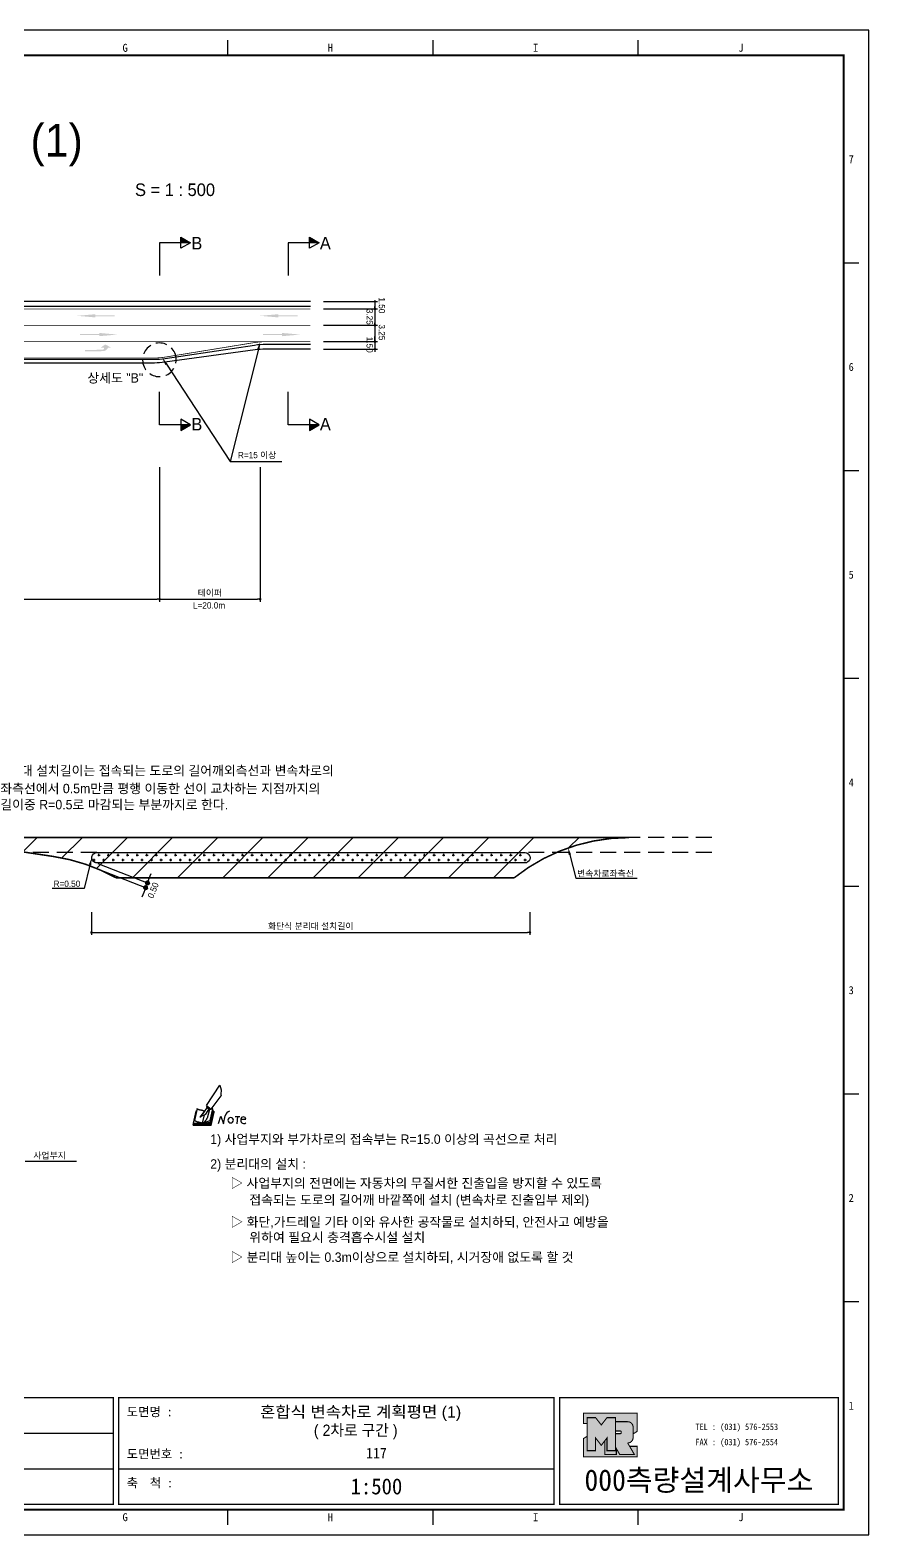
# Model space of a CAD drawing. Header units: millimetres. Extents: x 546 to 970, y -26 to 273.
# Drawn here: x 802.7 to 969.5, y -26.3 to 273.1 of the extents above; entities that cross this region are included whole.
import ezdxf
from ezdxf.enums import TextEntityAlignment as Align

# ---------------------------------------------------------------- set-up
doc = ezdxf.new("R2010")
doc.units = ezdxf.units.MM
doc.linetypes.add('HIDDEN', pattern=[9.525, 6.35, -3.175])
for name, color, linetype in [('CC-GSTR-0004', 4, 'Continuous'), ('CM-LANE-0030', 30, 'Continuous'), ('CZ-DIMT-0002', 7, 'Continuous'), ('CZ-EXST-0002', 1, 'Continuous'), ('CZ-LIN1-0007', 7, 'Continuous'), ('CZ-LIN2-0003', 3, 'Continuous'), ('CZ-LINE-0001', 7, 'Continuous'), ('CZ-TEXT-BOX0', 7, 'Continuous'), ('TITLE', 7, 'Continuous')]:
    doc.layers.add(name, color=color, linetype=linetype)
doc.styles.add('돋움', font='')
doc.styles.add('돋음체', font='')
doc.styles.get('돋움').set_extended_font_data('Dotum')
doc.styles.get('돋음체').set_extended_font_data('DotumChe')

# ---------------------------------------------------------------- blocks, each defined once
blk = doc.blocks.new('note')
for p, q in [((0.85, 3.5), (3.53, 7.57)), ((3.53, 7.57), (3.8, 6.64)), ((3.8, 6.64), (3.69, 5.72)), ((1, 3.1), (0.75, 2.77)), ((0.85, 3.5), (1.8, 2.79)), ((1, 3.4), (0.85, 3.21)), ((0.85, 3.21), (1.52, 2.71)), ((1.8, 2.79), (3.74, 5.46)), ((3.69, 5.72), (3.74, 5.46)), ((-1.24, 2.36), (-1.77, 0)), ((-1.77, 0), (1.77, 0)), ((-1.77, 0), (-1.77, -0.3)), ((-1.53, 0.52), (-1.55, 0.54)), ((-1.01, 2.9), (-1.53, 0.52)), ((-1.48, 0.48), (-1.53, 0.52)), ((-1.43, 0.44), (-1.48, 0.48)), ((-1.38, 0.41), (-1.43, 0.44)), ((-1.33, 0.4), (-1.38, 0.41)), ((-1.27, 0.37), (-1.33, 0.4)), ((-1.22, 0.35), (-1.27, 0.37)), ((-1.13, 2.36), (-1.24, 2.36)), ((-1.17, 0.33), (-1.22, 0.35)), ((-1.12, 0.32), (-1.17, 0.33)), ((-1.02, 0.25), (-1.12, 0.32)), ((-0.97, 0.22), (-1.02, 0.25)), ((-1, 2.9), (-1.01, 2.9)), ((-0.98, 2.85), (-1, 2.9)), ((-0.95, 2.8), (-0.98, 2.85)), ((-0.93, 0.21), (-0.97, 0.22)), ((-0.9, 2.75), (-0.95, 2.8)), ((-0.88, 0.19), (-0.93, 0.21)), ((-0.85, 2.72), (-0.9, 2.75)), ((-0.8, 0.18), (-0.88, 0.19)), ((-0.79, 2.69), (-0.85, 2.72)), ((-0.75, 0.17), (-0.8, 0.18)), ((-0.74, 2.68), (-0.79, 2.69)), ((-0.7, 0.16), (-0.75, 0.17)), ((-0.69, 2.65), (-0.74, 2.68)), ((-0.64, 0.15), (-0.7, 0.16)), ((-0.64, 2.65), (-0.69, 2.65)), ((-0.59, 2.63), (-0.64, 2.65)), ((-0.58, 0.14), (-0.64, 0.15)), ((-0.54, 2.62), (-0.59, 2.63)), ((-0.53, 0.13), (-0.58, 0.14)), ((-0.48, 2.61), (-0.54, 2.62)), ((-0.48, 0.12), (-0.53, 0.13)), ((-0.43, 2.61), (-0.48, 2.61)), ((-0.43, 0.11), (-0.48, 0.12)), ((0.75, 2.77), (-0.46, 1.16)), ((0.37, 2.24), (-0.46, 1.16)), ((-0.46, 1.16), (-0.08, 1.47)), ((-0.38, 2.59), (-0.43, 2.61)), ((-0.38, 0.08), (-0.43, 0.11)), ((-0.33, 2.59), (-0.38, 2.59)), ((-0.29, 0.06), (-0.38, 0.08)), ((-0.27, 2.58), (-0.33, 2.59)), ((-0.23, 0.05), (-0.29, 0.06)), ((-0.22, 2.57), (-0.27, 2.58)), ((-0.16, 0.04), (-0.23, 0.05)), ((-0.17, 2.56), (-0.22, 2.57)), ((-0.12, 2.55), (-0.17, 2.56)), ((-0.11, 0.03), (-0.16, 0.04)), ((-0.07, 2.53), (-0.12, 2.55)), ((-0.04, 0.02), (-0.11, 0.03)), ((-0.08, 1.47), (0.72, 1.75)), ((-0.01, 2.51), (-0.07, 2.53)), ((-0.05, -0.3), (-0.05, 0)), ((0, 0), (-0.04, 0.02)), ((0.04, 2.5), (-0.01, 2.51)), ((0.37, 1.63), (0, 0)), ((0, 0), (1.6, 0.53)), ((0, 0), (1.65, 0.18)), ((0, 0.01), (0.06, 0.04)), ((0, -0.3), (0, 0)), ((0.09, 2.48), (0.04, 2.5)), ((0.05, -0.3), (0.05, 0)), ((0.06, 0.04), (0.11, 0.07)), ((0.14, 2.48), (0.09, 2.48)), ((0.11, 0.07), (0.16, 0.09)), ((0.2, 2.47), (0.14, 2.48)), ((0.16, 0.09), (0.21, 0.12)), ((0.26, 2.43), (0.18, 2.46)), ((0.21, 0.12), (0.27, 0.14)), ((0.34, 2.4), (0.26, 2.43)), ((0.27, 0.14), (0.36, 0.19)), ((0.45, 2.37), (0.34, 2.4)), ((0.36, 0.19), (0.41, 0.22)), ((0.41, 0.22), (0.46, 0.27)), ((0.46, 0.27), (0.51, 0.3)), ((0.51, 0.3), (0.56, 0.34)), ((0.56, 0.34), (0.6, 0.4)), ((0.6, 0.4), (0.64, 0.45)), ((0.64, 0.45), (0.67, 0.51)), ((0.67, 0.51), (0.74, 0.58)), ((0.72, 1.75), (1.16, 2.53)), ((0.74, 0.58), (0.79, 0.63)), ((0.79, 0.63), (0.83, 0.68)), ((0.83, 0.68), (0.86, 0.73)), ((0.86, 0.73), (0.89, 0.79)), ((0.89, 0.84), (0.92, 0.89)), ((0.89, 0.79), (0.89, 0.84)), ((0.92, 0.89), (0.96, 0.95)), ((0.96, 0.95), (1.01, 0.97)), ((1.47, 2.74), (1.01, 0.97)), ((1.16, 2.53), (1.37, 2.82)), ((2.13, 2.84), (1.44, 2.63)), ((1.52, 2.71), (1.66, 2.9)), ((1.6, 0.53), (2.13, 2.84)), ((1.65, 0.18), (2.19, 2.48)), ((1.77, 0), (2.3, 2.36)), ((1.77, -0.3), (2.3, 2.07)), ((1.77, -0.38), (2.3, 1.99)), ((1.77, -0.44), (2.3, 1.93)), ((1.77, 0), (1.77, -0.3)), ((2.19, 2.48), (2.04, 2.47)), ((2.3, 2.36), (2.16, 2.36)), ((2.3, 2.36), (2.3, 2.07)), ((3.21, -0.08), (3.68, 1.4)), ((3.68, 1.4), (4.26, -0.14)), ((4.26, -0.14), (4.56, 1.44)), ((6.55, 1.34), (7.46, 1.34)), ((7.01, 1.34), (6.87, -0.11)), ((7.71, 0.77), (7.71, 0.55)), ((7.71, 0.77), (8.67, 0.77)), ((-1.77, -0.3), (1.77, -0.3)), ((-1.77, -0.43), (-1.77, -0.3)), ((-1.77, -0.37), (1.77, -0.37)), ((-1.77, -0.43), (1.77, -0.43))]:
    blk.add_line(p, q)
for centre, major_axis, start_param, end_param in [((0.4, 2.31), (0.0702, 0.0702), 3.283946, 6.425539), ((5.68, 1.23), (-0.806, 0.806), -0.591174, 0.597824), ((5.66, 0.58), (-0.378, 0.378), 3.926991, 10.210176), ((8.3, 0.49), (0.422, 0.422), 2.265602, 4.634911), ((8.19, 0.77), (-0.342, 0.342), 3.926991, 7.068583)]:
    blk.add_ellipse(centre, major_axis=major_axis, ratio=1, start_param=start_param, end_param=end_param)
blk = doc.blocks.new('_Dot')
at = {"color": 0, "linetype": 'ByBlock', "lineweight": -2}
blk.add_line((-0.5, 0), (-1, 0), dxfattribs=at)
at = {"color": 0, "linetype": 'ByBlock', "const_width": 0.5}
blk.add_lwpolyline([(-0.25, 0, 1), (0.25, 0, 1)], format="xyb", close=True, dxfattribs=at)

msp = doc.modelspace()

# ---------------------------------------------------------------- hatches: boundary and pattern name
at = {"layer": 'CM-LANE-0030'}
h = msp.add_hatch(dxfattribs=at)
h.set_pattern_fill('ANSI31', color=256, scale=2, style=0)
h.set_pattern_definition([(45, (-5440.83, -349.197), (-4.490128, 4.490128), [])])
edge = h.paths.add_edge_path()
edge.add_line((898.97, 104.45), (819.77, 104.45))
edge.add_arc((801.96, 72.58), 36.5, 60.8076, 81.4692)
edge.add_line((807.38, 108.68), (782.26, 112.45))
edge.add_line((782.26, 112.45), (921.78, 112.45))
edge.add_arc((921.78, 75.95), 36.5, 90, 128.6641)
at = {"layer": 'CZ-LIN1-0007'}
for points in [[(815.7, 216.57), (815.7, 216.36), (819.52, 216.36), (819.52, 216.14), (815.7, 216.14), (815.7, 215.93), (812.05, 216.25)], [(852.07, 216.57), (852.07, 216.36), (855.89, 216.36), (855.89, 216.14), (852.07, 216.14), (852.07, 215.93), (848.42, 216.25)], [(816.43, 212.84), (816.43, 212.63), (812.61, 212.63), (812.61, 212.41), (816.43, 212.41), (816.43, 212.2), (820.08, 212.52)], [(852.8, 212.84), (852.8, 212.63), (848.98, 212.63), (848.98, 212.41), (852.8, 212.41), (852.8, 212.2), (856.45, 212.52)], [(817.18, 209.22, 0.267976), (818.2, 209.9), (818.83, 209.9), (817.66, 210.56), (816.72, 209.91), (817.41, 209.91, -0.504994), (817.1, 209.49), (813.64, 209.47), (813.64, 209.2)]]:
    msp.add_hatch(color=256, dxfattribs=at).paths.add_polyline_path(points)
at = {"layer": 'CZ-LIN2-0003'}
h = msp.add_hatch(dxfattribs=at)
h.set_pattern_fill('CROSS', color=256, scale=0.15, style=0)
h.set_pattern_definition([(0, (-5440.83, -349.1972), (0.9525, 0.9525), [0.47625, -1.42875]), (90, (-5440.5918, -349.4354), (-0.9525, 0.9525), [0.47625, -1.42875])])
h.paths.add_polyline_path([(901.43, 107.45, -0.001926), (901.67, 107.6, 0.750696), (901.14, 109.45), (815.96, 109.45, 0.829295), (815.6, 107.52, -0.001247), (815.78, 107.45)])
at = {"layer": 'CZ-LINE-0001'}
for points in [[(832.69, 231.88), (832.69, 230.78), (834.6, 230.78)], [(858.25, 231.88), (858.25, 230.78), (860.15, 230.78)], [(834.6, 194.56), (832.69, 194.56), (832.69, 193.46)], [(860.15, 194.56), (858.25, 194.56), (858.25, 193.46)]]:
    msp.add_hatch(color=256, dxfattribs=at).paths.add_polyline_path(points)
at = {"layer": 'TITLE', "ltscale": 150}
h = msp.add_hatch(color=8, dxfattribs=at)
edge = h.paths.add_edge_path()
edge.add_line((923.43, -2.05), (912.76, -2.05))
edge.add_line((912.76, -2.05), (912.76, -4.13))
edge.add_line((912.76, -4.13), (913.47, -4.13))
edge.add_line((913.47, -4.13), (913.47, -2.96))
edge.add_line((913.47, -2.96), (915.16, -2.96))
edge.add_line((915.16, -2.96), (916.29, -4.41))
edge.add_line((916.29, -4.41), (917.42, -2.96))
edge.add_line((917.42, -2.96), (919.11, -2.96))
edge.add_line((919.11, -2.96), (919.11, -3.76))
edge.add_line((919.11, -3.76), (921.55, -3.76))
edge.add_arc((921.55, -4.82), 1.07, 0, 90, ccw=False)
edge.add_line((922.61, -4.82), (922.61, -6.19))
edge.add_line((922.61, -6.19), (923.43, -5.68))
edge.add_line((923.43, -5.68), (923.43, -2.05))
h.paths.add_polyline_path([(916.97, -7.58), (916.29, -8.46), (915.16, -7), (915.16, -9.52), (913.47, -9.52), (913.47, -6.67), (912.76, -7.11), (912.76, -10.74), (923.43, -10.74), (923.43, -8.66), (921.93, -8.66), (922.89, -10.31), (919.98, -10.31), (919.28, -9.1), (919.28, -10.31), (916.97, -10.31)])
msp.add_hatch(color=5, dxfattribs=at).paths.add_polyline_path([(919.11, -2.96), (917.42, -2.96), (916.29, -4.41), (915.16, -2.96), (913.47, -2.96), (913.47, -9.52), (915.16, -9.52), (915.16, -7), (916.29, -8.46), (917.42, -7), (917.42, -9.52), (919.11, -9.52)])
h = msp.add_hatch(color=161, dxfattribs=at)
edge = h.paths.add_edge_path()
edge.add_arc((921.55, -4.82), 1.07, 360, 450)
edge.add_line((921.55, -3.76), (919.11, -3.76))
edge.add_line((919.11, -3.76), (919.11, -5.61))
edge.add_line((919.11, -5.61), (920.1, -5.61))
edge.add_arc((920.1, -5.72), 0.113, 0, 90, ccw=False)
edge.add_line((920.22, -5.72), (920.22, -6.03))
edge.add_arc((920.1, -6.03), 0.113, 270, 360, ccw=False)
edge.add_line((920.1, -6.14), (919.11, -6.14))
edge.add_line((919.11, -6.14), (919.11, -9.52))
edge.add_line((919.11, -9.52), (917.42, -9.52))
edge.add_line((917.42, -9.52), (917.42, -7))
edge.add_line((917.42, -7), (916.97, -7.58))
edge.add_line((916.97, -7.58), (916.97, -10.31))
edge.add_line((916.97, -10.31), (919.28, -10.31))
edge.add_line((919.28, -10.31), (919.28, -9.1))
edge.add_line((919.28, -9.1), (919.98, -10.31))
edge.add_line((919.98, -10.31), (922.89, -10.31))
edge.add_line((922.89, -10.31), (921.55, -8))
edge.add_arc((921.55, -6.93), 1.07, 270, 360)
edge.add_line((922.61, -6.93), (922.61, -4.82))

# ---------------------------------------------------------------- linework, layer by layer
at = {"color": 0, "linetype": 'ByBlock', "lineweight": -2}
for p, q in [((871.28, 218.86), (871.28, 218.61)), ((871.28, 217.86), (871.28, 218.11)), ((871.28, 217.36), (871.28, 217.11)), ((871.28, 214.61), (871.28, 214.86)), ((871.28, 214.11), (871.28, 213.86)), ((871.28, 211.36), (871.28, 211.61)), ((871.28, 211.36), (871.28, 211.61)), ((871.28, 209.36), (871.28, 209.11)), ((871.28, 209.36), (871.28, 209.11)), ((825.48, 102.02), (825.3, 101.55)), ((826.21, 103.88), (826.4, 104.35))]:
    msp.add_line(p, q, dxfattribs=at)
at = {"color": 0, "linetype": 'ByBlock'}
for points, const_width in [([(871.28, 218.99, 1), (871.28, 219.24, 1)], 0.25), ([(871.28, 217.49, 1), (871.28, 217.74, 1)], 0.25), ([(871.28, 217.74, 1), (871.28, 217.49, 1)], 0.25), ([(871.28, 214.24, 1), (871.28, 214.49, 1)], 0.25), ([(871.28, 214.49, 1), (871.28, 214.24, 1)], 0.25), ([(871.28, 211.24, 1), (871.28, 210.99, 1)], 0.25), ([(871.28, 211.24, 1), (871.28, 210.99, 1)], 0.25), ([(871.28, 209.49, 1), (871.28, 209.74, 1)], 0.25), ([(871.28, 209.49, 1), (871.28, 209.74, 1)], 0.25), ([(825.57, 102.25, 1), (825.76, 102.72, 1)], 0.5), ([(826.12, 103.65, 1), (825.94, 103.18, 1)], 0.5)]:
    msp.add_lwpolyline(points, format="xyb", close=True, dxfattribs=dict(at, const_width=const_width))
at = {"layer": 'CC-GSTR-0004'}
for points in [[(858.45, 219.11), (668.45, 219.11)], [(858.45, 218.11), (668.45, 218.11)]]:
    msp.add_lwpolyline(points, dxfattribs=at)
for points in [[(748.7, 192.86, -0.414214), (763.45, 207.61), (827.33, 207.61), (827.33, 207.61, 0.03724), (829.56, 207.78), (847.35, 210.44), (847.35, 210.44, -0.03724), (849.57, 210.61), (849.57, 210.61), (858.45, 210.61)], [(858.45, 209.61), (849.48, 209.61, 0.034174), (847.44, 209.47), (829.47, 207, -0.034174), (827.43, 206.86), (827.43, 206.86), (763.45, 206.86, 0.414214), (749.45, 192.86)]]:
    msp.add_lwpolyline(points, format="xyb", dxfattribs=at)
at = {"layer": 'CM-LANE-0030', "const_width": 0.15}
msp.add_lwpolyline([(858.45, 214.36), (668.45, 214.36)], dxfattribs=at)
at = {"layer": 'CM-LANE-0030', "const_width": 0.3}
msp.add_lwpolyline([(898.97, 104.45), (819.77, 104.45, 0.090399), (807.38, 108.68), (782.26, 112.45), (921.78, 112.45, 0.170323)], format="xyb", close=True, dxfattribs=at)
at = {"layer": 'CZ-LIN1-0007', "const_width": 0.15}
for points in [[(858.45, 217.61), (668.45, 217.61)], [(763.45, 211.11), (806.56, 211.11)]]:
    msp.add_lwpolyline(points, dxfattribs=at)
msp.add_lwpolyline([(858.45, 211.11), (849.66, 211.11), (849.66, 211.11, 0.040295), (847.26, 210.92), (847.26, 210.92), (829.65, 208.05), (829.65, 208.05, -0.040295), (827.24, 207.86), (763.45, 207.86, 0.414214), (748.45, 192.86)], format="xyb", dxfattribs=at)
at = {"layer": 'CZ-LIN1-0007', "linetype": 'HIDDEN', "const_width": 0.15}
msp.add_lwpolyline([(806.56, 211.11), (849.66, 211.11)], dxfattribs=at)
at = {"layer": 'CZ-LIN2-0003'}
msp.add_lwpolyline([(901.43, 107.45), (815.78, 107.45, 0.001247), (815.6, 107.52, -0.829295), (815.96, 109.45), (901.14, 109.45, -0.750696), (901.67, 107.6, 0.001926)], format="xyb", close=True, dxfattribs=at)
at = {"layer": 'CZ-LINE-0001'}
for p, q in [((834.6, 230.78), (828.45, 230.78)), ((828.45, 230.78), (828.45, 224.24)), ((832.69, 229.68), (832.69, 231.88)), ((832.69, 231.88), (834.6, 230.78)), ((834.6, 230.78), (832.69, 229.68)), ((860.15, 230.78), (854.01, 230.78)), ((854.01, 230.78), (854.01, 224.24)), ((858.25, 229.68), (858.25, 231.88)), ((858.25, 231.88), (860.15, 230.78)), ((860.15, 230.78), (858.25, 229.68)), ((861.05, 219.11), (871.78, 219.11)), ((871.28, 218.61), (871.28, 209.61)), ((861.05, 217.61), (871.78, 217.61)), ((861.05, 217.61), (871.78, 217.61)), ((861.05, 214.36), (871.78, 214.36)), ((861.05, 211.11), (871.78, 211.11)), ((861.05, 211.11), (871.78, 211.11)), ((861.05, 209.61), (871.78, 209.61)), ((861.05, 209.61), (871.78, 209.61)), ((871.28, 211.61), (871.28, 212.11)), ((828.45, 194.56), (828.45, 201.1)), ((854.01, 194.56), (854.01, 201.1)), ((834.6, 194.56), (832.69, 195.66)), ((832.69, 195.66), (832.69, 193.46)), ((860.15, 194.56), (858.25, 195.66)), ((858.25, 195.66), (858.25, 193.46)), ((834.6, 194.56), (828.45, 194.56)), ((832.69, 193.46), (834.6, 194.56)), ((860.15, 194.56), (854.01, 194.56)), ((858.25, 193.46), (860.15, 194.56)), ((828.45, 186.14), (828.45, 159.37)), ((828.45, 186.14), (828.45, 159.37)), ((842.51, 187.3), (852.78, 187.3)), ((848.45, 186.14), (848.45, 159.37)), ((763.95, 159.87), (827.95, 159.87)), ((828.95, 159.87), (847.95, 159.87)), ((815.79, 106.37), (826.13, 102.3)), ((816.15, 107.3), (826.5, 103.23)), ((826.4, 104.35), (826.76, 105.28)), ((825.3, 101.55), (824.93, 100.62)), ((814.9, 97.61), (814.9, 93.07)), ((902.1, 97.61), (902.1, 93.07)), ((815.4, 93.57), (901.6, 93.57)), ((801.69, 48.04), (811.9, 48.04))]:
    msp.add_line(p, q, dxfattribs=at)
at = {"layer": 'CZ-LINE-0001', "linetype": 'HIDDEN', "ltscale": 0.35}
msp.add_line((831.74, 207.89), (831.73, 207.89), dxfattribs=at)
at = {"layer": 'CZ-LINE-0001', "linetype": 'HIDDEN', "ltscale": 0.5}
for p, q in [((938.3, 112.45), (921.78, 112.45)), ((815.96, 109.45), (765.74, 109.45)), ((938.3, 109.45), (901.14, 109.45))]:
    msp.add_line(p, q, dxfattribs=at)
at = {"layer": 'CZ-LINE-0001'}
for points in [[(848.09, 209.61), (842.51, 187.3)], [(829.8, 206.61), (842.51, 187.3)], [(814.6, 106.99), (813.43, 102.33), (807.08, 102.33)]]:
    msp.add_lwpolyline(points, dxfattribs=at)
at = {"layer": 'CZ-LINE-0001', "extrusion": (0, 0, -1)}
msp.add_lwpolyline([(-910.03, 109.04), (-911.21, 104.37), (-923.44, 104.37)], dxfattribs=at)
at = {"layer": 'CZ-LINE-0001', "linetype": 'HIDDEN', "ltscale": 0.35}
msp.add_arc((828.41, 207.5), 3.35, 6.7667, 6.749, dxfattribs=at)
at = {"layer": 'CZ-LINE-0001'}
for points in [[(847.85, 209.67), (848.46, 211.06), (848.34, 209.55)], [(829.59, 206.47), (828.97, 207.86), (830, 206.74)], [(814.36, 107.05), (814.96, 108.45), (814.84, 106.93)]]:
    msp.add_solid(points, dxfattribs=at)
at = {"layer": 'CZ-LINE-0001', "extrusion": (0, 0, -1)}
msp.add_solid([(-910.28, 109.1), (-909.67, 110.49), (-909.79, 108.98)], dxfattribs=at)
at = {"layer": 'TITLE', "color": 7, "linetype": 'Continuous'}
for p, q in [((842, 268.05), (842, 271.08)), ((882.83, 268.05), (882.83, 271.08)), ((923.65, 268.05), (923.65, 271.08)), ((967.5, 226.73), (964.48, 226.73)), ((967.5, 185.4), (964.48, 185.4)), ((967.5, 144.07), (964.48, 144.07)), ((967.5, 102.74), (964.48, 102.74)), ((967.5, 61.41), (964.48, 61.41)), ((967.5, 20.08), (964.48, 20.08)), ((842, -24.27), (842, -21.25)), ((882.83, -24.27), (882.83, -21.25)), ((923.65, -24.27), (923.65, -21.25))]:
    msp.add_line(p, q, dxfattribs=at)
at = {"layer": 'TITLE', "ltscale": 150}
for p, q in [((732.63, -6.04), (819.24, -6.04)), ((732.63, -13.11), (819.24, -13.11)), ((820.3, -13.11), (906.91, -13.11))]:
    msp.add_line(p, q, dxfattribs=at)
at = {"layer": 'TITLE'}
msp.add_line((964.59, -21.25), (555.73, -21.25), dxfattribs=at)
msp.add_lwpolyline([(546.15, -26.28), (969.51, -26.28), (969.51, 273.09), (546.15, 273.09)], close=True, dxfattribs=at)
at = {"layer": 'TITLE', "linetype": 'Continuous', "const_width": 0.403}
msp.add_lwpolyline([(556.23, -21.25), (556.23, 268.05), (964.48, 268.05), (964.48, -21.25)], close=True, dxfattribs=at)
at = {"layer": 'TITLE', "ltscale": 150}
for points, const_width in [([(819.24, -20.19), (732.63, -20.19), (732.63, 1.03), (819.24, 1.03)], 0.265), ([(820.3, 1.03), (906.91, 1.03), (906.91, -20.19), (820.3, -20.19)], 0.265), ([(963.42, 1.03), (963.42, -20.19), (907.98, -20.19), (907.98, 1.03), (963.42, 1.03)], 0.265), ([(919.11, -2.96), (917.42, -2.96), (916.29, -4.41), (915.16, -2.96), (913.47, -2.96), (913.47, -9.52), (915.16, -9.52), (915.16, -7), (916.29, -8.46), (917.42, -7), (917.42, -9.52), (919.11, -9.52)], 0.212), ([(916.97, -7.58), (916.29, -8.46), (915.16, -7), (915.16, -9.52), (913.47, -9.52), (913.47, -6.67), (912.76, -7.11), (912.76, -10.74), (923.43, -10.74), (923.43, -8.66), (921.93, -8.66), (922.89, -10.31), (919.98, -10.31), (919.28, -9.1), (919.28, -10.31), (916.97, -10.31)], 0.212)]:
    msp.add_lwpolyline(points, close=True, dxfattribs=dict(at, const_width=const_width))
at = {"layer": 'TITLE', "ltscale": 150, "const_width": 0.212}
for points in [[(923.43, -2.05), (912.76, -2.05), (912.76, -4.13), (913.47, -4.13), (913.47, -2.96), (915.16, -2.96), (916.29, -4.41), (917.42, -2.96), (919.11, -2.96), (919.11, -3.76), (921.55, -3.76, -0.414214), (922.61, -4.82), (922.61, -6.19), (923.43, -5.68)], [(922.61, -4.82, 0.414214), (921.55, -3.76), (919.11, -3.76), (919.11, -5.61), (920.1, -5.61, -0.414214), (920.22, -5.72), (920.22, -6.03, -0.414214), (920.1, -6.14), (919.11, -6.14), (919.11, -9.52), (917.42, -9.52), (917.42, -7), (916.97, -7.58), (916.97, -10.31), (919.28, -10.31), (919.28, -9.1), (919.98, -10.31), (922.89, -10.31), (921.55, -8, 0.414214), (922.61, -6.93)]]:
    msp.add_lwpolyline(points, format="xyb", close=True, dxfattribs=at)

# ---------------------------------------------------------------- block references
at = {"layer": 'CZ-LINE-0001', "xscale": 0.5, "yscale": 0.5, "zscale": 0.5}
for p in [(828.45, 159.87), (848.45, 159.87), (902.1, 93.57)]:
    msp.add_blockref('_Dot', p, dxfattribs=at)
at = {"layer": 'CZ-LINE-0001', "xscale": 0.5, "yscale": 0.5, "zscale": 0.5, "rotation": 180}
for p in [(828.45, 159.87), (814.9, 93.57)]:
    msp.add_blockref('_Dot', p, dxfattribs=at)
at = {"layer": 'CZ-TEXT-BOX0'}
msp.add_blockref('note', (836.92, 55.64), dxfattribs=at)

# ---------------------------------------------------------------- texts
at = {"layer": 'CZ-DIMT-0002', "style": '돋움'}
for s, height, p in [('B', 2.5, (835.85, 230.7)), ('A', 2.5, (861.41, 230.7)), ('상세도 "B"', 1.875, (819.64, 203.9)), ('B', 2.5, (835.85, 194.69)), ('A', 2.5, (861.41, 194.69)), ('R=15 이상', 1.25, (847.84, 188.55)), ('L=20.0m', 1.25, (838.28, 158.64))]:
    msp.add_text(s, height=height, dxfattribs=at).set_placement(p, align=Align.MIDDLE_CENTER)
for s, p in [('1.50', (872.04, 219.92)), ('3.25', (869.6, 217.65)), ('3.25', (872.04, 214.54)), ('1.50', (869.6, 212.09))]:
    msp.add_text(s, height=1.25, rotation=270, dxfattribs=at).set_placement(p)
for s, p in [('○ 분리대 설치길이는 접속되는 도로의 길어깨외측선과 변속차로의', (792.92, 125.77)), ('좌측선에서 0.5m만큼 평행 이동한 선이 교차하는 지점까지의', (796.77, 122.21)), ('길이중 R=0.5로 마감되는 부분까지로 한다.', (796.77, 119.01)), ('1) 사업부지와 부가차로의 접속부는 R=15.0 이상의 곡선으로 처리', (838.52, 52.45)), ('2) 분리대의 설치 :', (838.52, 47.51)), ('▷ 사업부지의 전면에는 자동차의 무질서한 진출입을 방지할 수 있도록', (842.51, 43.71)), ('접속되는 도로의 길어깨 바깥쪽에 설치 (변속차로 진출입부 제외)', (846.29, 40.38)), ('▷ 화단,가드레일 기타 이와 유사한 공작물로 설치하되, 안전사고 예방을', (842.51, 35.98)), ('위하여 필요시 충격흡수시설 설치', (846.29, 32.91)), ('▷ 분리대 높이는 0.3m이상으로 설치하되, 시거장애 없도록 할 것', (842.51, 28.97))]:
    msp.add_text(s, height=1.875, dxfattribs=at).set_placement(p, align=Align.MIDDLE_LEFT)
for s, p in [('변속차로좌측선', (911.49, 104.68)), ('R=0.50', (807.36, 102.64)), ('사업부지', (803.34, 48.57))]:
    msp.add_text(s, height=1.25, dxfattribs=at).set_placement(p)
at = {"layer": 'CZ-EXST-0002', "style": '돋움'}
msp.add_text('0.50', height=1.25, rotation=68.5321, dxfattribs=at).set_placement((827.15, 100.25))
at = {"layer": 'CZ-LINE-0001', "char_height": 1.25, "attachment_point": 5, "style": '돋움'}
for s, insert in [('\\A1;테이퍼', (838.45, 161.06)), ('\\A1;화단식 분리대 설치길이', (858.5, 94.76))]:
    msp.add_mtext(s, dxfattribs=dict(at, insert=insert))
at = {"layer": 'TITLE', "color": 3, "linetype": 'Continuous', "style": '돋음체'}
for s, p in [('G', (821.59, 269.57)), ('H', (862.41, 269.57)), ('I', (903.24, 269.57)), ('J', (944.06, 269.57)), ('7', (965.99, 247.4)), ('6', (965.99, 206.07)), ('5', (965.99, 164.74)), ('4', (965.99, 123.41)), ('3', (965.99, 82.08)), ('2', (965.99, 40.75)), ('1', (965.99, -0.58)), ('G', (821.59, -22.76)), ('H', (862.41, -22.76)), ('I', (903.24, -22.76)), ('J', (944.06, -22.76))]:
    msp.add_text(s, height=1.59, dxfattribs=at).set_placement(p, align=Align.MIDDLE)
at = {"layer": 'TITLE', "style": '돋움'}
msp.add_text('혼합식 변속차로 계획평면 (1)', height=6.5, dxfattribs=at).set_placement((759.57, 251.18), align=Align.MIDDLE_CENTER)
msp.add_text('S = 1 : 500', height=2.5, dxfattribs=at).set_placement((823.56, 241.33), align=Align.MIDDLE_LEFT)
at = {"layer": 'TITLE', "style": '돋음체'}
for s, p in [('도면명 :', (821.9, -2.68)), ('도면번호 :', (821.9, -11.07)), ('축  척 :', (821.9, -16.83))]:
    msp.add_text(s, height=1.804, dxfattribs=at).set_placement(p)
at = {"layer": 'TITLE', "style": '돋움', "width": 0.959518}
msp.add_text('혼합식 변속차로 계획평면 (1)', height=2.25, dxfattribs=at).set_placement((848.43, -2.93), (888.43, -2.93), align=Align.FIT)
msp.add_text('( 2차로 구간 )', height=2.25, dxfattribs=at).set_placement((867.45, -5.46), align=Align.MIDDLE_CENTER)
at = {"layer": 'TITLE', "color": 180, "style": '돋음체'}
for s, p in [('TEL : (031) 576-2553', (935, -5.41)), ('FAX : (031) 576-2554', (935, -8.44))]:
    msp.add_text(s, height=1.2733, dxfattribs=at).set_placement(p)
at = {"layer": 'TITLE', "linetype": 'Continuous', "style": '돋음체'}
for s, height, p in [('117', 2.122, (871.57, -10.01)), ('1:500', 3.183, (871.57, -16.65))]:
    msp.add_text(s, height=height, dxfattribs=at).set_placement(p, align=Align.MIDDLE)
at = {"layer": 'TITLE', "color": 180, "style": '돋음체'}
msp.add_text('000측량설계사무소', height=4.244, dxfattribs=at).set_placement((935.7, -17.5), align=Align.CENTER)

doc.saveas('drawing.dxf')
